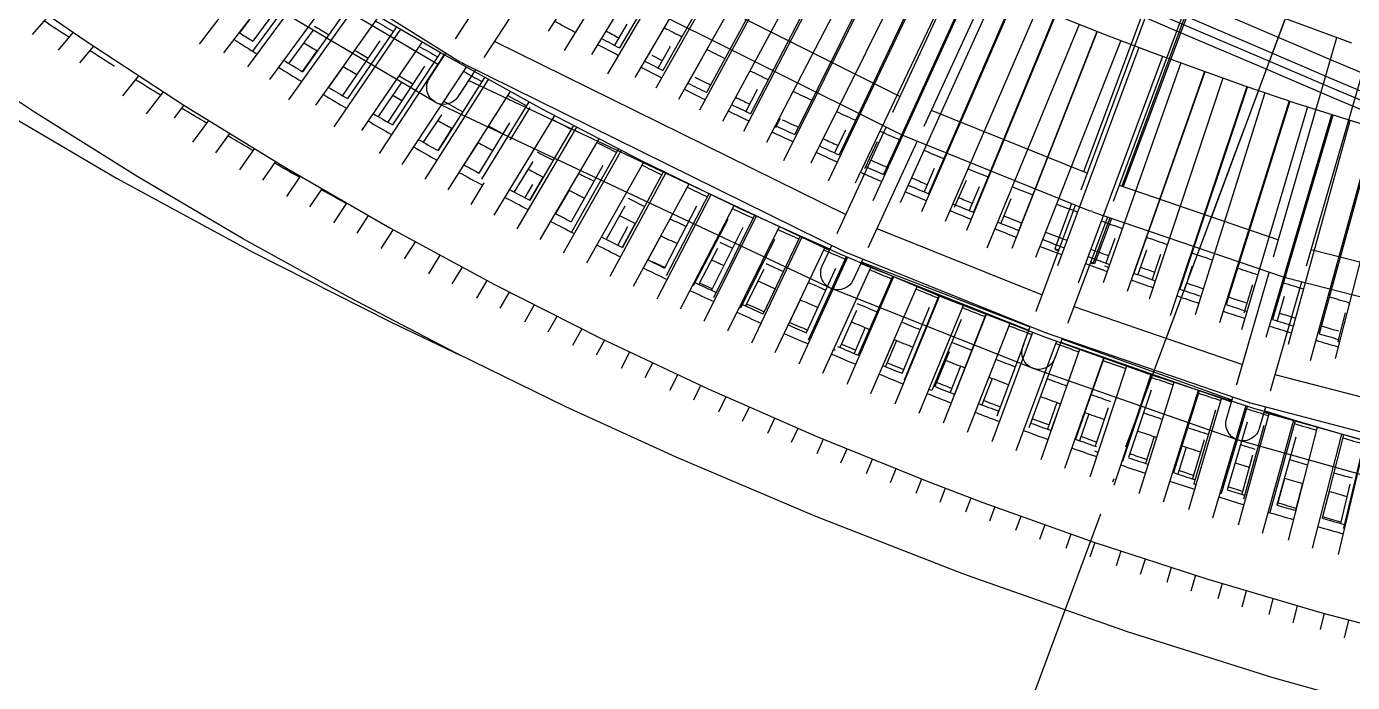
# Model space of a CAD drawing. Header units: millimetres. Extents: x 600121811 to 600690586, y 3472921280 to 3473279938.
# Drawn here: x 600366010 to 600373814, y 3473059061 to 3473062921 of the extents above; entities that cross this region are included whole.
import ezdxf

# ---------------------------------------------------------------- set-up
doc = ezdxf.new("R2010")
doc.units = ezdxf.units.MM
doc.header["$LTSCALE"] = 1000
doc.linetypes.add('AX-MALL-GIRD-200$0$DOTE', pattern=[2.42, 2, -0.2, 0.02, -0.2])
for name, color, linetype in [('AX-MALL-GIRD-200$0$A-Grid', 222, 'AX-MALL-GIRD-200$0$DOTE'), ('AX-MALL-GJ-200$0$A-Anno-Note', 241, 'CONTINUOUS'), ('AX-MALL-WALL-GJ$0$A-Detl-Patt', 8, 'CONTINUOUS'), ('AX-MALL-WALL-GJ$0$A-SEE', 254, 'CONTINUOUS'), ('AX-MALL-WALL-GJ$0$A-Wall-Fnsh', 152, 'CONTINUOUS'), ('AX-MALL-WALL-GJ$0$主梁', 30, 'CONTINUOUS')]:
    doc.layers.add(name, color=color, linetype=linetype)
doc.layers.add('AX-MALL-WALL-GJ$0$M-AUX-TO-ARCH', color=1, linetype='CONTINUOUS', plot=False)

# ---------------------------------------------------------------- blocks, each defined once
blk = doc.blocks.new('AX-MALL-GIRD-200')
at = {"layer": 'AX-MALL-GIRD-200$0$A-Grid'}
blk.add_line((600409503.1, 3473159833.5), (600370773.6, 3473055869.8), dxfattribs=at)
blk = doc.blocks.new('AX-MALL-WALL-GJ$0$A$C5469763B')
at = {"layer": 'AX-MALL-WALL-GJ$0$A-Detl-Patt'}
for points in [[(-236483.9, 2426, 0.055992), (-115679.2, 1194.4, -0.091487), (-108806.4, 637.9, 0.199165), (-91862.7, 2851.9, -0.091487), (-85363.6, 5155.6, 0.010002), (-64059.8, 8992.3, -0.645417), (-62996.9, 7511.9), (-63092.4, 7346.4)], [(-236398.5, 2314.7, 0.055947), (-115669.1, 1094.9, -0.091487), (-108832.4, 541.4, 0.199165), (-91812.8, 2765.2, -0.091487), (-85347.9, 5056.8, 0.010002), (-64040.2, 8894.3, -0.645417), (-63083.5, 7561.9), (-63129, 7483.1), (-63042.4, 7433.1)], [(-236355.3, 2259.1, 0.055924), (-115664, 1045.2, -0.091487), (-108845.4, 493.1, 0.199165), (-91787.8, 2721.9, -0.091487), (-85340, 5007.4, 0.010002), (-64030.3, 8845.2, -0.645417), (-63126.8, 7586.9), (-63197.3, 7464.7), (-63067.4, 7389.7)], [(-236312.2, 2203.4, 0.055901), (-115658.9, 995.4, -0.091487), (-108858.4, 444.8, 0.199165), (-91762.8, 2678.6, -0.091487), (-85332.1, 4958.1, 0.010002), (-64020.5, 8796.2, -0.645417), (-63170.1, 7611.9), (-63265.6, 7446.4)]]:
    blk.add_lwpolyline(points, format="xyb", dxfattribs=at)
blk = doc.blocks.new('AX-MALL-WALL-GJ$0$fewrgerhgrhtrh')
at = {"layer": 'AX-MALL-WALL-GJ$0$主梁'}
for p, q in [((-1297.6, -13460.2), (-1197.6, -12126.1)), ((-997.8, -12136.2), (-1098.1, -13474.9)), ((-125, -12139.2), (-125, -13396.7)), ((-100, -13500.2), (-100, -12139.3)), ((1090.9, -12135.9), (100, -12139.3)), ((100, -12139.3), (100, -13500.2)), ((115.5, -12139.2), (115.5, -13397)), ((125, -12139.2), (125, -13396.7)), ((673, -12137.3), (673, -13381.9)), ((1098.2, -13474.8), (997.8, -12136.2)), ((1197.6, -12126), (1297.6, -13460.2)), ((-3467.4, -13123.9), (-1289.9, -13357.3)), ((1289.9, -13357.2), (3467.4, -13123.8)), ((-3862, -13953.8), (-3710, -13288.1)), ((-3512.2, -13320.2), (-3667, -13998.3)), ((-1208.5, -13567.1), (-3600.6, -13310.8)), ((3600.6, -13310.7), (1208.6, -13567.1)), ((-1090.3, -13370.6), (-100, -13397.4)), ((100, -13397.4), (1090.3, -13370.6)), ((-3784.6, -14074), (-6290.7, -13557.8)), ((-1354.8, -14223.1), (-1304.8, -13556.8)), ((-1208.4, -13567.1), (-1208.5, -13567.1)), ((-1208.5, -13567.1), (-1208.5, -13567.1)), ((-1208.5, -13567.1), (-1208.5, -13567.1)), ((-1208.5, -13567.1), (-1208.5, -13567.1)), ((-1208.3, -13567.1), (-1208.4, -13567.1)), ((-1208.4, -13567.1), (-1208.4, -13567.1)), ((-1208.4, -13567.1), (-1208.4, -13567.1)), ((-1208.2, -13567.1), (-1208.3, -13567.1)), ((-1208.3, -13567.1), (-1208.3, -13567.1)), ((-1208.3, -13567.1), (-1208.3, -13567.1)), ((-1208.3, -13567.1), (-1208.3, -13567.1)), ((-1208.1, -13567.1), (-1208.2, -13567.1)), ((-1208.2, -13567.1), (-1208.2, -13567.1)), ((-1208.2, -13567.1), (-1208.2, -13567.1)), ((-1208, -13567), (-1208.1, -13567.1)), ((-1208.1, -13567.1), (-1208.1, -13567.1)), ((-1208.1, -13567.1), (-1208.1, -13567.1)), ((-1207.9, -13567), (-1208, -13567)), ((-1208, -13567), (-1208, -13567)), ((-1208, -13567), (-1208, -13567)), ((-1208, -13567), (-1208, -13567)), ((-1207.8, -13567), (-1207.9, -13567)), ((-1207.9, -13567), (-1207.9, -13567)), ((-1207.9, -13567), (-1207.9, -13567)), ((-1207.7, -13566.9), (-1207.8, -13566.9)), ((-1207.8, -13566.9), (-1207.8, -13566.9)), ((-1207.8, -13566.9), (-1207.8, -13567)), ((-1207.6, -13566.8), (-1207.7, -13566.9)), ((-1207.7, -13566.9), (-1207.7, -13566.9)), ((-1207.5, -13566.7), (-1207.6, -13566.8)), ((-1207.6, -13566.8), (-1207.6, -13566.8)), ((-1207.4, -13566.6), (-1207.5, -13566.7)), ((-1207.5, -13566.7), (-1207.5, -13566.7)), ((-1207.3, -13566.6), (-1207.4, -13566.6)), ((-1207.2, -13566.4), (-1207.3, -13566.5)), ((-1207.3, -13566.5), (-1207.3, -13566.6)), ((-1207.1, -13566.4), (-1207.2, -13566.4)), ((-1207, -13566.2), (-1207.1, -13566.3)), ((-1207.1, -13566.3), (-1207.1, -13566.4)), ((-1206.9, -13566.1), (-1207, -13566.2)), ((-1206.8, -13566), (-1206.9, -13566.1)), ((-1206.6, -13565.8), (-1206.8, -13566)), ((-1206.5, -13565.6), (-1206.6, -13565.8)), ((-1206.4, -13565.3), (-1206.5, -13565.6)), ((-1206.2, -13565.1), (-1206.4, -13565.3)), ((-1206.1, -13564.9), (-1206.2, -13565.1)), ((-1205.9, -13564.6), (-1206.1, -13564.9)), ((-1205.8, -13564.3), (-1205.9, -13564.6)), ((-1205.6, -13564), (-1205.8, -13564.3)), ((-1205.3, -13563.4), (-1205.6, -13564)), ((-1205, -13562.7), (-1205.3, -13563.4)), ((-1204.7, -13561.9), (-1205, -13562.7)), ((-1204.4, -13561.1), (-1204.7, -13561.9)), ((-1204, -13560.2), (-1204.4, -13561.1)), ((-2.7, -13600.1), (-1200.6, -13567.6)), ((-1105.3, -13570.2), (-1155.3, -14238)), ((1200.6, -13567.6), (2.7, -13600.1)), ((1155.3, -14238), (1105.3, -13570.2)), ((1204, -13560.1), (1204.4, -13561)), ((1204.4, -13561), (1204.7, -13561.9)), ((1204.7, -13561.9), (1205, -13562.6)), ((1205, -13562.6), (1205.3, -13563.3)), ((1205.3, -13563.3), (1205.6, -13564)), ((1205.6, -13564), (1205.8, -13564.3)), ((1205.8, -13564.3), (1205.9, -13564.6)), ((1205.9, -13564.6), (1206.1, -13564.8)), ((1206.1, -13564.8), (1206.2, -13565.1)), ((1206.2, -13565.1), (1206.4, -13565.3)), ((1206.4, -13565.3), (1206.5, -13565.5)), ((1206.5, -13565.5), (1206.7, -13565.7)), ((1206.7, -13565.7), (1206.8, -13565.9)), ((1206.8, -13565.9), (1206.9, -13566.1)), ((1206.9, -13566.1), (1207, -13566.2)), ((1207, -13566.2), (1207.1, -13566.3)), ((1207.1, -13566.3), (1207.1, -13566.3)), ((1207.1, -13566.3), (1207.2, -13566.4)), ((1207.2, -13566.4), (1207.3, -13566.5)), ((1207.3, -13566.5), (1207.3, -13566.5)), ((1207.3, -13566.5), (1207.4, -13566.6)), ((1207.4, -13566.6), (1207.5, -13566.7)), ((1207.5, -13566.7), (1207.5, -13566.7)), ((1207.5, -13566.7), (1207.6, -13566.8)), ((1207.6, -13566.8), (1207.7, -13566.8)), ((1207.7, -13566.8), (1207.7, -13566.8)), ((1207.7, -13566.8), (1207.8, -13566.9)), ((1207.8, -13566.9), (1207.8, -13566.9)), ((1207.8, -13566.9), (1207.8, -13566.9)), ((1207.8, -13566.9), (1207.9, -13566.9)), ((1207.9, -13566.9), (1207.9, -13566.9)), ((1207.9, -13566.9), (1207.9, -13567)), ((1207.9, -13567), (1207.9, -13567)), ((1207.9, -13567), (1208, -13567)), ((1208, -13567), (1208, -13567)), ((1208, -13567), (1208, -13567)), ((1208, -13567), (1208.1, -13567)), ((1208.1, -13567), (1208.1, -13567)), ((1208.1, -13567), (1208.1, -13567)), ((1208.1, -13567), (1208.2, -13567)), ((1208.2, -13567), (1208.2, -13567.1)), ((1208.2, -13567.1), (1208.2, -13567.1)), ((1208.2, -13567.1), (1208.2, -13567.1)), ((1208.2, -13567.1), (1208.3, -13567.1)), ((1208.3, -13567.1), (1208.3, -13567.1)), ((1208.3, -13567.1), (1208.3, -13567.1)), ((1208.3, -13567.1), (1208.4, -13567.1)), ((1208.4, -13567.1), (1208.4, -13567.1)), ((1208.4, -13567.1), (1208.4, -13567.1)), ((1208.4, -13567.1), (1208.4, -13567.1)), ((1208.4, -13567.1), (1208.5, -13567.1)), ((1208.5, -13567.1), (1208.5, -13567.1)), ((1208.5, -13567.1), (1208.5, -13567.1)), ((1208.5, -13567.1), (1208.6, -13567.1)), ((1304.9, -13556.8), (1354.8, -14223)), ((-125, -13596.8), (-125, -13881.2)), ((-100, -14262.2), (-100, -13597.5)), ((0, -13593), (-1.4, -13593)), ((1.4, -13593), (0, -13593)), ((100, -13597.5), (100, -14262.2)), ((115.5, -13597.1), (115.5, -13879)), ((125, -13596.8), (125, -13881.2)), ((673, -13582), (673, -14145.2)), ((-6260.7, -13708.6), (-3902.4, -14130.9)), ((-3843.7, -14344.6), (-6415.9, -13884)), ((-3641.8, -13888), (-1347.1, -14120.7)), ((-115.5, -13879), (-125, -13881.2)), ((-125, -13881.2), (-115.5, -13883.3)), ((-115.5, -13879), (-100, -13877.9)), ((-115.5, -13883.3), (-100, -13884.4)), ((100, -13877.9), (115.5, -13879)), ((100, -13884.4), (115.5, -13883.3)), ((125, -13881.2), (115.5, -13879)), ((115.5, -13879), (115.5, -13883.3)), ((125, -13881.2), (115.5, -13883.3)), ((1347.1, -14120.7), (3641.8, -13887.9)), ((-3667, -13998.3), (-3667, -13998.3)), ((-3923.6, -14223.9), (-3884.7, -14053.4)), ((-1265.1, -14330), (-3774.5, -14075.6)), ((-3686.6, -14084.5), (-3728.6, -14268.4)), ((3774.5, -14075.5), (1265.2, -14330)), ((-3703, -14156.1), (-1364.4, -14350.9)), ((-1147.5, -14133.2), (-100, -14159.6)), ((100, -14159.6), (1147.5, -14133.2)), ((1364.4, -14350.8), (3703, -14156)), ((-1356.2, -14242.5), (-1354.8, -14223.4)), ((-1155.4, -14238.3), (-1156.8, -14257.4)), ((-100, -14264.7), (-100, -14262.2)), ((100, -14262.2), (100, -14264.7)), ((1156.8, -14257.4), (1155.4, -14238.3)), ((-1280.5, -14558.6), (-3834.4, -14345.8)), ((-1363.8, -14344.1), (-1611.3, -14330.3)), ((-1371.9, -14451.4), (-1362.1, -14320.2)), ((-1257.5, -14330.5), (-1257.6, -14330.5)), ((-1257.6, -14330.5), (-1257.6, -14330.5)), ((-1257.6, -14330.5), (-1257.6, -14330.5)), ((-1257.6, -14330.5), (-1257.6, -14330.5)), ((-1257.6, -14330.5), (-1257.6, -14330.5)), ((-2.5, -14362.1), (-1257.6, -14330.5)), ((-1257.4, -14330.5), (-1257.5, -14330.5)), ((-1257.5, -14330.5), (-1257.5, -14330.5)), ((-1257.5, -14330.5), (-1257.5, -14330.5)), ((-1257.5, -14330.5), (-1257.5, -14330.5)), ((-1257.5, -14330.5), (-1257.5, -14330.5)), ((-1257.5, -14330.5), (-1257.5, -14330.5)), ((-1257.5, -14330.5), (-1257.5, -14330.5)), ((-1257.5, -14330.5), (-1257.5, -14330.5)), ((-1257.5, -14330.5), (-1257.5, -14330.5)), ((-1257.5, -14330.5), (-1257.5, -14330.5)), ((-1257.5, -14330.5), (-1257.5, -14330.5)), ((-1257.5, -14330.5), (-1257.5, -14330.5)), ((-1257.5, -14330.5), (-1257.5, -14330.5)), ((-1257.5, -14330.5), (-1257.5, -14330.5)), ((-1257.5, -14330.5), (-1257.5, -14330.5)), ((-1257.5, -14330.5), (-1257.5, -14330.5)), ((-1257.5, -14330.5), (-1257.5, -14330.5)), ((-1257.5, -14330.5), (-1257.5, -14330.5)), ((-1257.5, -14330.5), (-1257.5, -14330.5)), ((-1257.3, -14330.4), (-1257.4, -14330.4)), ((-1257.4, -14330.4), (-1257.4, -14330.4)), ((-1257.4, -14330.4), (-1257.4, -14330.4)), ((-1257.4, -14330.4), (-1257.4, -14330.4)), ((-1257.4, -14330.4), (-1257.4, -14330.4)), ((-1257.4, -14330.4), (-1257.4, -14330.5)), ((-1257.4, -14330.5), (-1257.4, -14330.5)), ((-1257.4, -14330.5), (-1257.4, -14330.5)), ((-1257.4, -14330.5), (-1257.4, -14330.5)), ((-1257.4, -14330.5), (-1257.4, -14330.5)), ((-1257.4, -14330.5), (-1257.4, -14330.5)), ((-1257.2, -14330.2), (-1257.3, -14330.3)), ((-1257.3, -14330.3), (-1257.3, -14330.3)), ((-1257.3, -14330.3), (-1257.3, -14330.3)), ((-1257.3, -14330.3), (-1257.3, -14330.3)), ((-1257.3, -14330.3), (-1257.3, -14330.3)), ((-1257.3, -14330.3), (-1257.3, -14330.4)), ((-1257.3, -14330.4), (-1257.3, -14330.4)), ((-1257.3, -14330.4), (-1257.3, -14330.4)), ((-1257.3, -14330.4), (-1257.3, -14330.4)), ((-1257.1, -14330.1), (-1257.2, -14330.1)), ((-1257.2, -14330.1), (-1257.2, -14330.2)), ((-1257.2, -14330.2), (-1257.2, -14330.2)), ((-1257.2, -14330.2), (-1257.2, -14330.2)), ((-1257, -14329.8), (-1257.1, -14329.9)), ((-1257.1, -14329.9), (-1257.1, -14330)), ((-1257.1, -14330), (-1257.1, -14330)), ((-1257.1, -14330), (-1257.1, -14330.1)), ((-1256.9, -14329.5), (-1257, -14329.7)), ((-1257, -14329.7), (-1257, -14329.8)), ((-1256.9, -14329.4), (-1256.9, -14329.5)), ((-1162.4, -14332.9), (-1172.4, -14466.4)), ((-100, -14363.5), (-1163.8, -14351)), ((1252.9, -14330.6), (2.5, -14362.1)), ((1163.8, -14351), (100, -14363.5)), ((673, -14345.2), (673, -14370.7)), ((1172.5, -14466.3), (1162.5, -14332.9)), ((1256.9, -14329.5), (1256.9, -14329.4)), ((1257, -14329.6), (1256.9, -14329.5)), ((1257, -14329.8), (1257, -14329.6)), ((1257.1, -14329.9), (1257, -14329.8)), ((1257.1, -14330), (1257.1, -14329.9)), ((1257.1, -14330.1), (1257.1, -14330)), ((1257.1, -14330), (1257.1, -14330)), ((1257.2, -14330.1), (1257.1, -14330.1)), ((1257.2, -14330.2), (1257.2, -14330.1)), ((1257.3, -14330.3), (1257.2, -14330.2)), ((1257.2, -14330.2), (1257.2, -14330.2)), ((1257.2, -14330.2), (1257.2, -14330.2)), ((1257.3, -14330.4), (1257.3, -14330.3)), ((1257.3, -14330.3), (1257.3, -14330.3)), ((1257.3, -14330.3), (1257.3, -14330.3)), ((1257.3, -14330.3), (1257.3, -14330.3)), ((1257.3, -14330.3), (1257.3, -14330.3)), ((1257.4, -14330.4), (1257.3, -14330.4)), ((1257.3, -14330.4), (1257.3, -14330.4)), ((1257.3, -14330.4), (1257.3, -14330.4)), ((1257.4, -14330.5), (1257.4, -14330.4)), ((1257.4, -14330.4), (1257.4, -14330.4)), ((1257.4, -14330.4), (1257.4, -14330.4)), ((1257.4, -14330.4), (1257.4, -14330.4)), ((1257.4, -14330.4), (1257.4, -14330.4)), ((1257.4, -14330.4), (1257.4, -14330.4)), ((1257.5, -14330.5), (1257.4, -14330.5)), ((1257.4, -14330.5), (1257.4, -14330.5)), ((1257.4, -14330.5), (1257.4, -14330.5)), ((1257.6, -14330.5), (1257.5, -14330.5)), ((1257.5, -14330.5), (1257.5, -14330.5)), ((1257.5, -14330.5), (1257.5, -14330.5)), ((1257.5, -14330.5), (1257.5, -14330.5)), ((1257.5, -14330.5), (1257.5, -14330.5)), ((1257.5, -14330.5), (1257.5, -14330.5)), ((1257.5, -14330.5), (1257.5, -14330.5)), ((1257.5, -14330.5), (1257.5, -14330.5)), ((1257.5, -14330.5), (1257.5, -14330.5)), ((1257.5, -14330.5), (1257.5, -14330.5)), ((1257.5, -14330.5), (1257.5, -14330.5)), ((1257.5, -14330.5), (1257.5, -14330.5)), ((1257.5, -14330.5), (1257.5, -14330.5)), ((1257.5, -14330.5), (1257.5, -14330.5)), ((1257.5, -14330.5), (1257.5, -14330.5)), ((1257.5, -14330.5), (1257.5, -14330.5)), ((1257.5, -14330.5), (1257.5, -14330.5)), ((1257.5, -14330.5), (1257.5, -14330.5)), ((1257.5, -14330.5), (1257.5, -14330.5)), ((1257.6, -14330.5), (1257.6, -14330.5)), ((1257.6, -14330.5), (1257.6, -14330.5)), ((1257.6, -14330.5), (1257.6, -14330.5)), ((1257.6, -14330.5), (1257.6, -14330.5)), ((1257.6, -14330.5), (1257.6, -14330.5)), ((1257.6, -14330.5), (1257.6, -14330.5)), ((1257.6, -14330.5), (1257.6, -14330.5)), ((3834.4, -14345.7), (1280.5, -14558.5)), ((1362.1, -14320.2), (1371.9, -14451.4)), ((1611.3, -14330.3), (1363.9, -14344.1)), ((-1164.6, -14361), (-100, -14382.1)), ((-100, -14484.1), (-100, -14359.7)), ((-2.4, -14362.1), (-2.5, -14362.1)), ((-2.5, -14362.1), (-2.5, -14362.1)), ((-2.5, -14362.1), (-2.5, -14362.1)), ((-2.5, -14362.1), (-2.5, -14362.1)), ((-2.5, -14362.1), (-2.5, -14362.1)), ((-2.5, -14362.1), (-2.5, -14362.1)), ((-2.5, -14362.1), (-2.5, -14362.1)), ((-2.5, -14362.1), (-2.5, -14362.1)), ((-2.5, -14362.1), (-2.5, -14362.1)), ((-2.5, -14362.1), (-2.5, -14362.1)), ((-2.5, -14362.1), (-2.5, -14362.1)), ((-2.5, -14362.1), (-2.5, -14362.1)), ((-2.5, -14362.1), (-2.5, -14362.1)), ((-2.3, -14362.1), (-2.4, -14362.1)), ((-2.4, -14362.1), (-2.4, -14362.1)), ((-2.4, -14362.1), (-2.4, -14362.1)), ((-2.4, -14362.1), (-2.4, -14362.1)), ((-2.4, -14362.1), (-2.4, -14362.1)), ((-2.4, -14362.1), (-2.4, -14362.1)), ((-2.4, -14362.1), (-2.4, -14362.1)), ((-2.4, -14362.1), (-2.4, -14362.1)), ((-2.4, -14362.1), (-2.4, -14362.1)), ((-2.4, -14362.1), (-2.4, -14362.1)), ((-2.4, -14362.1), (-2.4, -14362.1)), ((-2.4, -14362.1), (-2.4, -14362.1)), ((-2.4, -14362.1), (-2.4, -14362.1)), ((-2.4, -14362.1), (-2.4, -14362.1)), ((-2.4, -14362.1), (-2.4, -14362.1)), ((-2.4, -14362.1), (-2.4, -14362.1)), ((-2.4, -14362.1), (-2.4, -14362.1)), ((-2.2, -14362), (-2.3, -14362)), ((-2.3, -14362), (-2.3, -14362)), ((-2.3, -14362), (-2.3, -14362)), ((-2.3, -14362), (-2.3, -14362)), ((-2.3, -14362), (-2.3, -14362)), ((-2.3, -14362), (-2.3, -14362)), ((-2.3, -14362), (-2.3, -14362)), ((-2.3, -14362), (-2.3, -14362.1)), ((-2.3, -14362.1), (-2.3, -14362.1)), ((-2.1, -14361.8), (-2.2, -14361.8)), ((-2.2, -14361.8), (-2.2, -14361.9)), ((-2.2, -14361.9), (-2.2, -14361.9)), ((-2.2, -14361.9), (-2.2, -14361.9)), ((-2.2, -14361.9), (-2.2, -14361.9)), ((-2.2, -14361.9), (-2.2, -14362)), ((-2.2, -14362), (-2.2, -14362)), ((-2, -14361.6), (-2.1, -14361.7)), ((-2.1, -14361.7), (-2.1, -14361.7)), ((-2.1, -14361.7), (-2.1, -14361.8)), ((-2.1, -14361.8), (-2.1, -14361.8)), ((-1.9, -14361.3), (-2, -14361.4)), ((-2, -14361.4), (-2, -14361.5)), ((-2, -14361.5), (-2, -14361.6)), ((-1.8, -14361.1), (-1.9, -14361.2)), ((-1.9, -14361.2), (-1.9, -14361.3)), ((0, -14361.1), (-1.8, -14361.1)), ((1.8, -14361.1), (0, -14361.1)), ((1.9, -14361.2), (1.8, -14361.1)), ((1.9, -14361.3), (1.9, -14361.2)), ((2, -14361.4), (1.9, -14361.3)), ((2, -14361.5), (2, -14361.4)), ((2.1, -14361.6), (2, -14361.5)), ((2.1, -14361.7), (2.1, -14361.6)), ((2.1, -14361.8), (2.1, -14361.7)), ((2.1, -14361.7), (2.1, -14361.7)), ((2.2, -14361.8), (2.1, -14361.8)), ((2.1, -14361.8), (2.1, -14361.8)), ((2.2, -14361.9), (2.2, -14361.8)), ((2.3, -14362), (2.2, -14361.9)), ((2.2, -14361.9), (2.2, -14361.9)), ((2.2, -14361.9), (2.2, -14361.9)), ((2.2, -14361.9), (2.2, -14361.9)), ((2.3, -14362.1), (2.3, -14362)), ((2.3, -14362), (2.3, -14362)), ((2.3, -14362), (2.3, -14362)), ((2.3, -14362), (2.3, -14362)), ((2.3, -14362), (2.3, -14362)), ((2.3, -14362), (2.3, -14362)), ((2.3, -14362), (2.3, -14362)), ((2.3, -14362), (2.3, -14362)), ((2.3, -14362), (2.3, -14362)), ((2.4, -14362.1), (2.3, -14362.1)), ((2.5, -14362.1), (2.4, -14362.1)), ((2.4, -14362.1), (2.4, -14362.1)), ((2.4, -14362.1), (2.4, -14362.1)), ((2.4, -14362.1), (2.4, -14362.1)), ((2.4, -14362.1), (2.4, -14362.1)), ((2.4, -14362.1), (2.4, -14362.1)), ((2.4, -14362.1), (2.4, -14362.1)), ((2.4, -14362.1), (2.4, -14362.1)), ((2.4, -14362.1), (2.4, -14362.1)), ((2.4, -14362.1), (2.4, -14362.1)), ((2.4, -14362.1), (2.4, -14362.1)), ((2.4, -14362.1), (2.4, -14362.1)), ((2.4, -14362.1), (2.4, -14362.1)), ((2.4, -14362.1), (2.4, -14362.1)), ((2.4, -14362.1), (2.4, -14362.1)), ((2.4, -14362.1), (2.4, -14362.1)), ((2.5, -14362.1), (2.5, -14362.1)), ((2.5, -14362.1), (2.5, -14362.1)), ((2.5, -14362.1), (2.5, -14362.1)), ((2.5, -14362.1), (2.5, -14362.1)), ((2.5, -14362.1), (2.5, -14362.1)), ((2.5, -14362.1), (2.5, -14362.1)), ((2.5, -14362.1), (2.5, -14362.1)), ((2.5, -14362.1), (2.5, -14362.1)), ((2.5, -14362.1), (2.5, -14362.1)), ((2.5, -14362.1), (2.5, -14362.1)), ((2.5, -14362.1), (2.5, -14362.1)), ((2.5, -14362.1), (2.5, -14362.1)), ((2.5, -14362.1), (2.5, -14362.1)), ((2.5, -14362.1), (2.5, -14362.1)), ((100, -14359.7), (100, -14484.1)), ((100, -14382.1), (1164.6, -14361)), ((-2, -14584), (-1274.1, -14558.9)), ((1274.2, -14558.9), (2, -14584))]:
    blk.add_line(p, q, dxfattribs=at)
at = {"layer": 'AX-MALL-WALL-GJ$0$主梁', "extrusion": (0, 0, -1)}
for centre, radius, start, end in [((1196.8, -13453.2), 107.2, 270.30806, 273.8702), ((-1196.8, -13453.2), 107.2, 266.12876, 269.69194), ((3763.8, -13973.3), 101.3, 270.20437, 279.177), ((3774.5, -14071.8), 3.77, 221.54766, 271.01959), ((3826.1, -14246.5), 100, 270.04009, 0.13606), ((3825.6, -14246.3), 100.5, 0.05071, 12.85901), ((3826.3, -14246.2), 100.2, 192.80247, 269.9188), ((3826.6, -14246.1), 100.5, 180.05071, 192.85901), ((3841.7, -14332.8), 12, 250.92304, 279.51389), ((3833.7, -14340.3), 5.62, 276.81049, 316.5696), ((1265, -14326.6), 3.42, 227.30598, 272.44477), ((1254.9, -14228.9), 100.6, 270.04387, 274.4266), ((-1254.9, -14228.8), 100.6, 265.57173, 269.95613), ((1272.1, -14458.9), 100.1, 0.00959, 4.2937), ((1272.1, -14459.1), 100.1, 270.07952, 0.11554), ((1272.4, -14459), 100.2, 184.20886, 269.91608), ((1272.2, -14458.9), 100, 180.00934, 184.11408), ((-0.2, -14484.2), 100.2, 270.08693, 0.08647), ((0.1, -14484.2), 100.2, 179.91353, 269.91307), ((-1272.2, -14458.8), 100, 355.88592, 359.99066), ((-1272.4, -14459), 100.2, 270.08392, 355.79114), ((-1272.1, -14459.1), 100.1, 179.88446, 269.92048), ((-1272.1, -14458.9), 100.1, 175.7063, 179.99041)]:
    blk.add_arc(centre, radius, start, end, dxfattribs=at)
at = {"layer": 'AX-MALL-WALL-GJ$0$主梁'}
for centre, radius, start, end in [((-1256, -14250), 99.5, 355.71432, 1.35004), ((-0.6, -14264.7), 99.4, 179.26991, 180), ((0.6, -14264.7), 99.4, 0, 0.73009), ((1256, -14249.9), 99.5, 174.88066, 184.28559), ((1265.1, -14326.1), 3.86, 220.30762, 270.66308)]:
    blk.add_arc(centre, radius, start, end, dxfattribs=at)
blk = doc.blocks.new('AX-MALL-WALL-GJ$0$edhtrhrtjy')
at = {"layer": 'AX-MALL-WALL-GJ$0$A-Wall-Fnsh'}
for p, q in [((-3087.3, -12370.6), (-3365.5, -13679)), ((-2971.3, -12384.2), (-3237.5, -13753.6)), ((-2822.9, -12400.9), (-3079.2, -13719.4)), ((-2707.4, -12413.3), (-2950.5, -13792)), ((-2723.7, -12411.6), (-2937.7, -13625.4)), ((-2558.6, -12428.6), (-2792.7, -13756.2)), ((-2443.6, -12439.7), (-2654.7, -13772.6)), ((-2458.4, -12438.3), (-2651.9, -13660)), ((-2294.6, -12453.5), (-2506.2, -13789.4)), ((-2180, -12463.4), (-2368.4, -13804.2)), ((-2193.2, -12462.3), (-2365.9, -13691.2)), ((-2030.8, -12475.6), (-2219.6, -13819.1)), ((-1916.6, -12484.4), (-2082, -13832.2)), ((-1928.1, -12483.5), (-2079.8, -13718.9)), ((-1767.2, -12495.1), (-1933, -13845.3)), ((-1653.2, -12502.7), (-1801.2, -13910.4)), ((-1663.2, -12502.1), (-1793.6, -13743)), ((-1503.7, -12511.9), (-1646.2, -13867.9)), ((-1390.1, -12518.3), (-1513.7, -13931.2)), ((-1398.4, -12517.8), (-1507.4, -13763.7)), ((-1240.4, -12525.9), (-1359.4, -13886.9)), ((-1126.9, -12531.2), (-1226, -13948.3)), ((-1133.6, -12530.9), (-1221, -13780.8)), ((-977.2, -12537.3), (-1072.6, -13902.3)), ((-863.9, -12541.4), (-935.5, -13908.4)), ((-868.9, -12541.2), (-934.6, -13794.3)), ((-906.6, -12539.9), (-292.4, -12554.3)), ((-714, -12546), (-785.7, -13914.1)), ((-600.9, -12548.9), (-648.7, -13918.5)), ((-604.2, -12548.8), (-648.1, -13804.3)), ((-451, -12552), (-500.6, -13974.8)), ((-337.9, -12553.7), (-361.9, -13924.9)), ((-339.6, -12553.7), (-361.5, -13810.7)), ((-292.4, -12554.3), (-0.9, -12555.9)), ((-187.9, -12555.2), (-211.9, -13926.8)), ((-75, -12555.8), (-75, -13927.7)), ((-0.9, -12555.9), (582, -12549.3)), ((75, -12555.8), (75, -13980.6)), ((188, -12555.2), (211.9, -13926.8)), ((338, -12553.7), (361.9, -13924.9)), ((339.7, -12553.7), (361.6, -13810.6)), ((451, -12552), (498.9, -13922.3)), ((582, -12549.3), (904.7, -12540)), ((601, -12548.9), (650.6, -13971.7)), ((604.3, -12548.8), (648.1, -13804.3)), ((673, -12547.1), (673, -13578.6)), ((714.1, -12546), (785.8, -13914.1)), ((864, -12541.4), (935.6, -13908.4)), ((869, -12541.2), (934.6, -13794.3)), ((904.7, -12540), (1778.1, -12494.3)), ((977.2, -12537.3), (1072.7, -13902.3)), ((1127, -12531.2), (1222.3, -13894.7)), ((1133.7, -12530.9), (1221.1, -13780.7)), ((1240.4, -12525.9), (1359.5, -13886.9)), ((1390.1, -12518.3), (1513.7, -13931.1)), ((1398.4, -12517.8), (1507.4, -13763.6)), ((1503.8, -12511.9), (1646.3, -13867.9)), ((-2945.5, -13479.7), (-2970.5, -13621.2)), ((-2661.3, -13513.7), (-2683.9, -13656.3)), ((-2461.4, -13514.3), (-2489, -13688.4)), ((-2092.7, -13571), (-2110.5, -13716.1)), ((-2745.5, -13598.5), (-2676.1, -13606.8)), ((-1523.6, -13614.2), (-1536.5, -13761.7)), ((-1323.6, -13614.6), (-1338.9, -13788.8)), ((-954.3, -13643.2), (-962.1, -13793.2)), ((-754.3, -13643.4), (-763.4, -13817.6)), ((-669.5, -13652.2), (-674.8, -13803.5)), ((-469.5, -13652.4), (-475, -13808.6)), ((469.6, -13652.4), (475.1, -13808.5)), ((669.6, -13652.2), (674.9, -13803.5)), ((1039.1, -13630.7), (1051.2, -13805)), ((1239, -13630.4), (1249.4, -13779.2)), ((1608.3, -13594.8), (1626.6, -13768.9)), ((-1919.2, -13732.9), (-1917.9, -13733)), ((-1906.7, -13685.4), (-1914.1, -13745.6)), ((184.8, -13657.8), (187.5, -13812.8)), ((384.8, -13657.7), (387.5, -13810.2)), ((-5060.9, -13801.5), (-5264.7, -14468.1)), ((-1214.3, -13781.1), (-1213.9, -13781.2)), ((1635.9, -13768.9), (1626.6, -13768.9)), ((-4917.2, -13831.7), (-5111.3, -14466.6)), ((-4799.5, -13855.8), (-4954.7, -14397.1)), ((-4768.5, -13862), (-4949.8, -14494.3)), ((-4624.1, -13890.6), (-4804.1, -14518.3)), ((210.3, -13832.1), (187.9, -13832.1)), ((-4475.9, -13919.1), (-4656.3, -14592)), ((-4505.2, -13913.5), (-4637.7, -14407.7)), ((-4524.5, -13909.9), (-3883.6, -14023.6)), ((-4331, -13946), (-4497.2, -14566.3)), ((-4210.8, -13967.7), (-4334.5, -14463.6)), ((-4868.9, -13971), (-4975, -14341)), ((-4183.3, -13972.5), (-4351.8, -14648.2)), ((-4037.7, -13997.8), (-4190.5, -14610.8)), ((-3890.5, -14022.5), (-4047.1, -14700.5)), ((-3916.3, -14018.2), (-4031.1, -14515.7)), ((-3744.4, -14046.1), (-3898.7, -14714.4)), ((-3883.6, -14023.6), (-3240.4, -14120.6)), ((-4273.4, -14078.4), (-4368, -14457.6)), ((-3597.7, -14068.9), (-3742.2, -14749.1)), ((-3621.6, -14065.2), (-3727.6, -14564.1)), ((-3451, -14090.8), (-3593.6, -14761.7)), ((-3326.7, -14108.6), (-3428.6, -14633)), ((-3240.4, -14120.6), (-2595.2, -14200.6)), ((-5022.6, -14181.8), (-5065.6, -14322.3)), ((-4665, -14160.1), (-4730.8, -14389.8)), ((-3975.6, -14126.6), (-4064.1, -14510.2)), ((-3309.7, -14137.9), (-3352.9, -14359.9)), ((-3157.5, -14131.9), (-3288.3, -14805.3)), ((-3011.5, -14151), (-3132.1, -14834.6)), ((-3031.7, -14148.4), (-3120, -14649.4)), ((-2863.9, -14169.4), (-2983, -14845)), ((-2718.3, -14186.7), (-2826.8, -14871.7)), ((-2736.5, -14184.6), (-2824.4, -14739.6)), ((-2595.2, -14200.6), (-1948.5, -14263.3)), ((-4600.4, -14263.1), (-4639, -14407.5)), ((-4069.9, -14267.2), (-4127.8, -14499.5)), ((-3390, -14265), (-3455.9, -14604.1)), ((-2570.2, -14203.4), (-2677.5, -14880.9)), ((-2425, -14218.8), (-2521.4, -14904.9)), ((-2441.2, -14217.1), (-2511.9, -14719.7)), ((-2276.5, -14233.7), (-2372, -14913)), ((-2131.5, -14247.3), (-2215.9, -14934.3)), ((-2145.8, -14246), (-2212, -14785.3)), ((-1982.7, -14260.4), (-2066.3, -14941.3)), ((-1948.5, -14263.3), (-1300.3, -14308.4)), ((-1838, -14272.2), (-1910.2, -14959.8)), ((-1850.2, -14271.3), (-1906.9, -14810.3)), ((1298.4, -14308.5), (1946.6, -14263.4)), ((1838, -14272.2), (1910.3, -14959.8)), ((1850.3, -14271.2), (1903.2, -14774.8)), ((1982.7, -14260.4), (2066.3, -14941.3)), ((-4423.1, -14295.1), (-4462, -14440.6)), ((-4090.9, -14351.5), (-4029.8, -14361.4)), ((-2787.5, -14307.6), (-2846.9, -14682.8)), ((-2187.4, -14340.1), (-2237.3, -14746.4)), ((-1988.5, -14348.9), (-2042.3, -14786.4)), ((-1688.8, -14283.5), (-1760.5, -14965.8)), ((-1544.3, -14293.5), (-1604.5, -14981.5)), ((-1554.6, -14292.8), (-1598.7, -14796.7)), ((-1394.9, -14302.9), (-1454.7, -14986.5)), ((-1300.3, -14308.4), (-651.1, -14335.6)), ((-1250.6, -14311.1), (-1298.7, -14999.4)), ((-1258.8, -14310.6), (-1296.4, -14848.8)), ((-1101, -14318.7), (-1148.8, -15003.4)), ((-956.8, -14325), (-992.8, -15013.4)), ((-962.9, -14324.8), (-989.4, -14829.1)), ((-807, -14330.7), (-842.9, -15016.4)), ((-662.9, -14335.3), (-686.9, -15023.6)), ((-667, -14335.2), (-685.8, -14872)), ((-651.1, -14335.6), (-0.9, -14344.8)), ((-513, -14339.1), (-536.9, -15025.5)), ((-368.9, -14341.8), (-381, -15029.9)), ((-371, -14341.8), (-379.8, -14846.3)), ((-219, -14343.7), (-231, -15030.8)), ((-75, -14344.7), (-75, -15032.3)), ((-0.9, -14344.8), (649.2, -14335.7)), ((75, -14344.7), (75, -15032.3)), ((219, -14343.7), (231, -15030.8)), ((369, -14341.8), (381, -15029.9)), ((371.1, -14341.8), (379.9, -14846.3)), ((513, -14339.1), (537, -15025.5)), ((649.2, -14335.7), (1298.4, -14308.5)), ((662.9, -14335.3), (687, -15023.5)), ((667.1, -14335.2), (685.8, -14872)), ((673, -14335), (673, -14349.1)), ((807, -14330.7), (843, -15016.3)), ((956.8, -14325), (992.9, -15013.4)), ((963, -14324.8), (989.4, -14829.1)), ((1101, -14318.6), (1148.9, -15003.3)), ((1250.6, -14311.1), (1298.8, -14999.3)), ((1258.9, -14310.6), (1296.5, -14848.8)), ((1395, -14302.9), (1454.8, -14986.5)), ((1544.4, -14293.5), (1604.6, -14981.5)), ((1554.6, -14292.8), (1603.5, -14851.3)), ((1688.9, -14283.4), (1760.6, -14965.8)), ((1987.7, -14341.2), (2042.3, -14786.3)), ((-3782.6, -14360.1), (-3826.2, -14548.8)), ((-3696.6, -14412.6), (-3728.8, -14563.9)), ((-3182.5, -14429.8), (-3222.6, -14636.1)), ((-1889.2, -14363.1), (-1932.3, -14772.5)), ((-1689.4, -14364.1), (-1736.4, -14811.2)), ((-1292.9, -14398.6), (-1321.9, -14813.3)), ((-696.4, -14419.9), (-711.1, -14838.8)), ((-496.5, -14420.2), (-512.2, -14872.3)), ((-100, -14427.1), (-100, -14879.8)), ((100, -14427.1), (100, -14879.8)), ((696.5, -14419.9), (711.1, -14838.8)), ((1093, -14399.2), (1124.5, -14849.3)), ((1292.9, -14398.5), (1321.9, -14813.3)), ((1391.2, -14383.4), (1430.5, -14832.1)), ((1591.1, -14382.6), (1627.2, -14794.8)), ((-6581.8, -14510.3), (-5900.3, -14682.9)), ((-3523.4, -14437.4), (-3555.8, -14589.7)), ((-3093.6, -14493.8), (-3121, -14649.3)), ((-2923.6, -14514.1), (-2951.2, -14670.4)), ((-2583.6, -14486.5), (-2618.7, -14708.4)), ((-2480.3, -14495), (-2481.1, -14494.9)), ((-2314.2, -14507.9), (-2315, -14507.8)), ((-1985.9, -14491.4), (-1903.4, -14497.8)), ((-3443.1, -14534.6), (-3456.6, -14604)), ((-3442.4, -14534.7), (-3443.1, -14534.6)), ((-3136.6, -14557.3), (-3152.1, -14645.3)), ((-2490.3, -14560.4), (-2512.7, -14719.6)), ((-2323.8, -14576.2), (-2346.3, -14736.2)), ((-2323.3, -14576.3), (-2345.8, -14736.2)), ((-2014.9, -14528.7), (-2015.6, -14528.7)), ((-1985.8, -14530.6), (-2014.7, -14765.8)), ((-1687.6, -14550.6), (-1712.6, -14789)), ((-1091.7, -14585.7), (-1108.4, -14824)), ((1091.8, -14585.7), (1108.4, -14823.9)), ((1389.7, -14569.9), (1410.6, -14808.3)), ((1985.9, -14530.6), (2014.7, -14765.8)), ((-6153.6, -14621), (-6203.6, -14758.4)), ((-5984.3, -14662.7), (-6028.7, -14791.6)), ((-3408.8, -14647.6), (-3437.2, -14793.8)), ((-2525.6, -14594.9), (-2542.7, -14716.5)), ((-2494.5, -14596.5), (-2495.4, -14596.5)), ((-2327.3, -14605), (-2328.7, -14604.9)), ((-1994.9, -14604.2), (-1915.2, -14610.4)), ((-1917, -14622.8), (-1932.7, -14772.5)), ((-1916.5, -14622.8), (-1917, -14622.8)), ((-1584.9, -14633.1), (-1599.2, -14796.7)), ((-1424.1, -14642.7), (-1438.4, -14806.7)), ((-1008.1, -14662.5), (-1016.8, -14828)), ((-981, -14663.6), (-989.7, -14829.1)), ((-824.4, -14669.2), (-833.1, -14835)), ((-808.5, -14669.7), (-817.2, -14835.5)), ((-496.4, -14623.6), (-504.1, -14844)), ((495.9, -14606.7), (504.2, -14844)), ((808.6, -14669.6), (817.2, -14835.5)), ((824.4, -14669.1), (833.1, -14834.9)), ((981.1, -14663.6), (989.8, -14829.1)), ((1008.1, -14662.5), (1016.8, -14827.9)), ((1310.4, -14648.7), (1396.2, -14644.2)), ((1613.5, -14633.4), (1613.1, -14633.4)), ((1613.5, -14633.4), (1627.6, -14794.7)), ((1724, -14624), (1741.1, -14786.9)), ((1886.8, -14612.5), (1903.9, -14774.7)), ((-5900.3, -14682.9), (-5215.5, -14836.9)), ((-5843.4, -14696.4), (-5885.2, -14817.9)), ((-2653.6, -14735.6), (-2653.7, -14730.1)), ((-2236.9, -14743.5), (-2316.2, -14737.7)), ((-402.7, -14679.3), (-405.6, -14845.9)), ((-224.7, -14681.5), (-227.7, -14848.2)), ((-202.8, -14681.7), (-205.7, -14848.4)), ((202.8, -14681.7), (205.7, -14848.4)), ((224.8, -14681.5), (227.7, -14848.2)), ((377.1, -14679.7), (380, -14846.3)), ((402.8, -14679.3), (405.7, -14845.9)), ((-5533, -14767.9), (-5579.6, -14911.3)), ((-5365.1, -14804.9), (-5413, -14961.7)), ((-2355.5, -14805.7), (-2356.9, -14805.6)), ((-2051.5, -14826.8), (-2052.2, -14826.7)), ((-2042.3, -14786.4), (-2047.3, -14786.3)), ((-1931.8, -14763.9), (-2013.8, -14758.8)), ((-1736.4, -14811.2), (-1744.3, -14811.1)), ((-1015.6, -14806.7), (-1107, -14803.7)), ((1107, -14803.6), (1015.7, -14806.7)), ((1409.1, -14791.7), (1320.7, -14795.5)), ((2047.3, -14786.3), (2042.3, -14786.3)), ((-5222.5, -14835.4), (-5249.8, -14924.8)), ((-5215.5, -14836.9), (-4527.4, -14972.2)), ((-5055.1, -14870.1), (-5098.6, -15021.6)), ((-4911.8, -14899), (-4950.2, -15033.1)), ((-1124.4, -14849.4), (-1138.1, -14849.3)), ((-512.2, -14872.3), (-531.6, -14872.2)), ((531.7, -14872.2), (512.3, -14872.3)), ((1138.1, -14849.3), (1124.5, -14849.3)), ((-4745, -14931.5), (-4784.1, -15077.6)), ((-4600.9, -14958.7), (-4635.6, -15088.2)), ((-4527.4, -14972.2), (-3834.7, -15088.9)), ((-6032.3, -15181.6), (-6731.3, -15018.7)), ((-4434.7, -14988.9), (-4469.8, -15129.7)), ((-4289.8, -15014.4), (-4321, -15139.3)), ((-4124.2, -15042.5), (-4155.4, -15177.9)), ((-3978.6, -15066.3), (-4006.4, -15186.7)), ((-3813.5, -15092.2), (-3841.1, -15222.3)), ((-3834.7, -15088.9), (-3141.5, -15186.3)), ((-3667.3, -15114.2), (-3692, -15230.3)), ((-3502.6, -15138), (-3526.9, -15263)), ((-5330.1, -15325.3), (-6032.3, -15181.6)), ((-3355.8, -15158.2), (-3377.6, -15270.2)), ((-3191.6, -15179.9), (-3212.8, -15300)), ((-3141.5, -15186.3), (-2446, -15264.5)), ((-3044.3, -15198.4), (-3063.3, -15306.4)), ((-6346.6, -15218), (-5445.1, -15376.3)), ((-2880.4, -15217.9), (-2898.7, -15333.3)), ((-2732.6, -15234.6), (-2749.1, -15339)), ((-2569.1, -15252.1), (-2584.7, -15363)), ((-2446, -15264.5), (-1748.8, -15323.4)), ((-2420.9, -15267), (-2435.1, -15368)), ((-2257.7, -15282.3), (-2270.8, -15389.1)), ((-2109, -15295.4), (-2121.1, -15393.4)), ((2095.9, -15296.5), (2792.1, -15227.9)), ((2109.1, -15295.4), (2121.1, -15393.4)), ((2257.7, -15282.3), (2270.8, -15389.1)), ((-4625, -15450.1), (-5330.1, -15325.3)), ((-1946.1, -15308.7), (-1956.9, -15411.7)), ((-1797.1, -15319.9), (-1807.1, -15415.3)), ((-1748.8, -15323.4), (-1050.4, -15362.8)), ((-1634.5, -15331.2), (-1643.2, -15430.7)), ((-1485.1, -15340.6), (-1493.3, -15433.8)), ((-1322.7, -15349.8), (-1329.5, -15446.3)), ((-1173.1, -15357.3), (-1179.5, -15448.7)), ((-1050.4, -15362.8), (-351, -15382.6)), ((-1010.9, -15364.5), (-1015.8, -15458.4)), ((-861.1, -15370.1), (-865.8, -15460.2)), ((699, -15375.2), (1397.9, -15345.6)), ((861.2, -15370.1), (865.9, -15460.2)), ((1010.9, -15364.4), (1015.8, -15458.4)), ((1173.2, -15357.3), (1179.6, -15448.7)), ((1322.8, -15349.7), (1329.5, -15446.3)), ((1397.9, -15345.6), (2095.9, -15296.5)), ((1485.2, -15340.5), (1493.4, -15433.7)), ((1634.5, -15331.2), (1643.2, -15430.7)), ((1797.2, -15319.9), (1807.2, -15415.3)), ((1946.2, -15308.7), (1957, -15411.6)), ((-5445.1, -15376.3), (-4540.9, -15505.1)), ((-3917.6, -15556.3), (-4625, -15450.1)), ((-699, -15375.2), (-702.2, -15467.2)), ((-549.1, -15379), (-552.2, -15468.3)), ((-387, -15382.1), (-388.6, -15472.5)), ((-351, -15382.6), (-0.9, -15385.1)), ((-237, -15384), (-238.6, -15473.1)), ((-75, -15385), (-75, -15474.5)), ((-0.9, -15385.1), (699, -15375.2)), ((75, -15385), (75, -15474.5)), ((237.1, -15384), (238.6, -15473.1)), ((387, -15382.1), (388.6, -15472.5)), ((549.1, -15379), (552.2, -15468.3)), ((699, -15375.2), (702.2, -15467.1)), ((-4540.9, -15505.1), (-3634.3, -15606.3)), ((-3208.3, -15644.1), (-3917.6, -15556.3)), ((-3634.3, -15606.3), (-3182.1, -15647)), ((-2497, -15713.9), (-3208.3, -15644.1)), ((2851.2, -15681.4), (1961.2, -15754.6)), ((-1784.6, -15765.9), (-2497, -15713.9)), ((1961.2, -15754.6), (1069.7, -15800.3)), ((-893, -15806.1), (-1784.6, -15765.9)), ((-0.9, -15819.4), (-893, -15806.1)), ((88.3, -15819.3), (-0.9, -15819.4)), ((1069.7, -15800.3), (88.3, -15819.3))]:
    blk.add_line(p, q, dxfattribs=at)
for centre, radius, start, end in [((79.5, 9714.8), 23306.9, 263.06726, 263.358), ((56.3, 9510.3), 23101.1, 263.76381, 264.06008), ((48, 9426.9), 23017.4, 264.4642, 264.76466), ((98.3, 9718), 23489.3, 262.30197, 262.51472), ((33.4, 9262.4), 22852.1, 265.16776, 265.47367), ((23.7, 9133.1), 22722.5, 265.87489, 266.18599), ((15.6, 9006.3), 22595.5, 266.58625, 266.9027), ((9.1, 8874.3), 22463.3, 267.30029, 267.62236), ((4.4, 8754.2), 22343.1, 268.01893, 268.34665), ((-4.8, 8752), 22341, 271.65478, 271.98253), ((-9.8, 8880.3), 22469.3, 272.37895, 272.70093), ((-16, 9005.1), 22594.3, 273.09879, 273.41525), ((-24.3, 9135.5), 22724.9, 273.81525, 274.12631), ((127.9, 10318.7), 24181.3, 261.72917, 262.05705), ((105.5, 10153.7), 24014.8, 262.41145, 262.74134), ((100.5, 10245.4), 24063.4, 262.45815, 262.74658), ((84, 10113.3), 23930.3, 263.13903, 263.43523), ((59.7, 9390.8), 23159.8, 263.7507, 264.00524), ((1.4, 8633.7), 22222.5, 268.74072, 269.0786), ((-0.1, 8518), 22106.9, 269.46646, 269.80599), ((-0.4, 8515.4), 22104.2, 270.19562, 270.53519), ((-1.9, 8633.6), 22222.5, 270.92286, 271.26074), ((87.8, 10012.1), 23872, 263.09891, 263.42963), ((64.9, 9806.4), 23665.1, 263.78948, 264.12206), ((61.5, 9910.2), 23725.9, 263.82983, 264.12789), ((51.9, 9815.9), 23631.1, 264.52217, 264.82442), ((52.2, 9316.4), 23085, 264.40841, 264.63925), ((34.4, 9612.6), 23427.1, 265.23265, 265.52452), ((35.3, 9127.7), 22895.5, 265.16961, 265.43086), ((26.6, 9012.4), 22779.9, 265.83134, 266.07593), ((16.4, 8856.4), 22623.6, 266.6044, 266.87113), ((-17.4, 8864.3), 22631.5, 273.20049, 273.45232), ((-25.8, 8994.9), 22762.4, 273.85396, 274.11648), ((54.1, 9700.2), 23558.3, 264.48542, 264.81859), ((36.8, 9499.4), 23356.8, 265.18352, 265.51876), ((27.5, 9378.5), 23235.6, 265.88764, 266.22393), ((26.3, 9507.1), 23321.3, 265.91654, 266.22933), ((16.1, 9339.8), 23153.6, 266.64816, 266.93714), ((9.9, 9217.9), 23031.6, 267.32589, 267.64978), ((10.5, 8737.2), 22504.3, 267.27012, 267.52925), ((4.6, 9075.1), 22888.7, 268.03622, 268.36596), ((4.7, 8594.3), 22361.2, 268.03992, 268.26268), ((1.8, 8962.8), 22776.4, 268.75069, 269.09022), ((1.5, 8463.7), 22230.6, 268.77609, 269.06593), ((0, 8843.4), 22657, 269.46919, 269.81039), ((-0.2, 8334.7), 22101.6, 269.45848, 269.80615), ((-0.4, 8331), 22097.9, 270.19556, 270.48515), ((-0.5, 8829.8), 22643.4, 270.19102, 270.53243), ((-2, 8952.8), 22766.3, 270.91092, 271.2506), ((-2.1, 8469.7), 22236.6, 271.00179, 271.22536), ((-5.2, 9079.5), 22893, 271.63529, 271.96495), ((-5.3, 8596.6), 22363.5, 271.7388, 272.00564), ((-10.3, 8723.6), 22490.6, 272.40309, 272.67411), ((-10.4, 9218), 23031.7, 272.35157, 272.67546), ((-17.1, 9350.7), 23164.5, 273.06385, 273.38225), ((-27.4, 9369.6), 23226.6, 273.77746, 274.11388), ((-25.9, 9493.9), 23308, 273.77204, 274.06217), ((17.4, 9215.1), 23071.8, 266.59409, 266.93218), ((10.4, 9078), 22934.6, 267.3059, 267.64555), ((4.9, 8930.3), 22786.7, 268.02253, 268.36259), ((1.9, 8812.7), 22669.1, 268.74069, 269.08372), ((0, 8679.9), 22536.3, 269.46506, 269.8095), ((-0.5, 8671.9), 22528.3, 270.19201, 270.53656), ((-2.1, 8802.1), 22658.5, 270.91742, 271.25964), ((-5.4, 8934.4), 22790.9, 271.63866, 271.97865), ((-10.9, 9079.2), 22935.7, 272.35581, 272.69544), ((-18, 9219), 23075.7, 273.06878, 273.40682), ((4.9, 10652.1), 25010.6, 259.99654, 260.27761), ((2, 10634.4), 24992.7, 260.68052, 260.96418), ((4.6, 10651.1), 25009.6, 261.36335, 261.64941), ((-0.2, 10618.5), 24976.6, 262.04524, 262.33444), ((14, 10550.2), 25121.4, 259.26377, 259.48937), ((14.3, 10551.9), 25123.2, 259.89402, 260.10458), ((5.3, 10659.1), 25017.6, 262.72589, 263.01753), ((-2.1, 10598.1), 24956.2, 263.40565, 263.70114), ((-10.7, 10685.3), 25367.1, 259.37071, 259.57924), ((10.6, 10530.1), 25101.1, 260.58321, 260.79762), ((12, 10538.6), 25109.7, 261.2716, 261.56489), ((4.3, 10657.5), 25015.9, 264.0849, 264.38297), ((-1.3, 10597.9), 24956, 264.76271, 265.06496), ((2.2, 10641.4), 24999.7, 265.44088, 265.74623), ((-1.7, 10625.9), 24984.2, 274.25536, 274.5609), ((133.6, 10611.7), 25470.3, 258.21804, 258.42948), ((-6.9, 10706.6), 25388.7, 259.9798, 260.1928), ((5.6, 10494.8), 25065.4, 261.95907, 262.18176), ((-0.5, 10601.3), 24959.5, 266.1172, 266.42685), ((0.2, 10616.7), 24974.9, 266.79448, 267.10791), ((0, 10608.3), 24966.5, 267.47005, 267.78773), ((-0.4, 10600.3), 24958.5, 268.14637, 268.46843), ((-0.9, 10565.2), 24923.4, 268.82157, 269.15331), ((-0.5, 10574.9), 24933.1, 269.49738, 269.82883), ((-1, 10708.7), 25066.9, 270.17367, 270.50336), ((-2, 10698.9), 25057.1, 270.84893, 271.17889), ((-1.2, 10624.4), 24982.6, 271.53383, 271.85559), ((0.2, 10592.4), 24950.6, 272.21336, 272.53123), ((-1.1, 10619), 24977.2, 272.89407, 273.20746), ((-0.7, 10611.7), 24969.9, 273.57448, 273.884), ((152.5, 10510.6), 25425.9, 258.11936, 258.48355), ((130.8, 10401.3), 25314.5, 258.81548, 259.17923), ((111.2, 10498.3), 25354.7, 258.91124, 259.20502), ((-4.3, 10723.6), 25406, 261.42725, 261.64619), ((10.8, 10533.5), 25104.5, 262.70395, 262.94486), ((2.1, 10461.5), 25031.9, 263.33152, 263.56334), ((7.8, 10514.5), 25085.2, 264.0749, 264.32107), ((115.4, 10320.8), 25232.6, 259.51398, 259.87698), ((101.5, 10447.7), 25303.2, 259.60656, 259.90319), ((84.9, 10351.4), 25205.5, 260.30129, 260.60151), ((-8.1, 10697.6), 25379.7, 262.03576, 262.26029), ((-1.2, 10749.3), 25431.8, 262.79119, 263.01809), ((-7.6, 10696.7), 25378.8, 263.39977, 263.63295), ((1.8, 10451.3), 25021.8, 264.70162, 264.94318), ((1.1, 10436), 25006.5, 266.12714, 266.38627), ((-2.1, 10444), 25014.5, 273.67911, 273.93119), ((-3.7, 10466.6), 25037.1, 274.30326, 274.55788), ((100.4, 10234), 25144.4, 260.21247, 260.57491), ((71.6, 10270.4), 25123.4, 260.99856, 261.30239), ((64.9, 10225.1), 25077.6, 261.69583, 261.92921), ((0.3, 10769), 25451.6, 264.1505, 264.38622), ((-4.5, 10718.8), 25401.1, 264.75939, 265.00183), ((0.7, 10431.8), 25002.2, 266.75453, 267.01226), ((0.7, 10427.2), 24997.7, 267.46892, 267.76265), ((-0.2, 10404.4), 24974.9, 268.1217, 268.39135), ((-0.8, 10365.2), 24935.7, 268.84935, 269.14022), ((-0.6, 10350.5), 24920.9, 269.48892, 269.77158), ((-0.9, 10495.9), 25066.3, 270.23082, 270.51183), ((-2.3, 10508.7), 25079.1, 270.86225, 271.13852), ((-1.7, 10440.8), 25011.2, 271.61091, 271.88016), ((-0.4, 10408.8), 24979.2, 272.23842, 272.53238), ((-2.2, 10446), 25016.5, 272.98976, 273.19032), ((82.2, 10123.5), 25032.4, 260.91353, 261.27588), ((74.5, 10071.5), 24979.9, 261.61532, 261.97686), ((46.9, 10094.7), 24946, 262.39481, 262.70662), ((44.8, 10077.2), 24928.3, 263.095, 263.33873), ((-2.5, 10737.3), 25419.7, 266.18114, 266.43214), ((-1.2, 10762.1), 25444.6, 266.79295, 267.05064), ((-0.8, 10762.7), 25445.2, 267.53131, 267.79304), ((-0.9, 10765.5), 25448, 268.14476, 268.41381), ((-1, 10798), 25480.5, 271.58843, 271.85713), ((0.8, 10752.7), 25435.1, 272.20804, 272.46985), ((1.1, 10751), 25433.4, 273.63345, 273.88582), ((0.6, 10757.7), 25440.2, 274.25047, 274.49607), ((55, 9930.8), 24837.9, 262.31884, 262.68097), ((51.2, 9899.9), 24806.7, 263.0243, 263.38555), ((30.7, 9953.7), 24804, 263.79433, 264.11641), ((25.3, 9898.3), 24748.4, 264.4991, 264.75443), ((-1.1, 10738.6), 25421.1, 268.87916, 269.15752), ((-0.3, 10785.9), 25468.4, 269.49478, 269.77577), ((-1, 10897.3), 25579.8, 270.22622, 270.50597), ((-2.2, 10893.2), 25575.7, 270.84477, 271.12143), ((36.2, 9767.5), 24673.5, 263.7309, 264.09288), ((29.4, 9698.8), 24604.5, 264.43966, 264.80157), ((21.9, 9615.4), 24520.7, 265.15033, 265.51252), ((18.9, 9826.3), 24676.1, 265.21508, 265.53262), ((12.2, 9735.9), 24585.4, 265.92728, 266.24315), ((9, 9685), 24534.4, 266.61656, 266.8905), ((4.2, 9589.3), 24438.6, 267.35725, 267.66987), ((-5.4, 9603.4), 24452.7, 272.33159, 272.64404), ((-9.5, 9683.3), 24532.8, 273.11114, 273.35999), ((-13, 9739.7), 24589.3, 273.8246, 274.09228), ((-22.8, 9619), 24524.3, 274.48893, 274.85107), ((-19.5, 9827.5), 24677.3, 274.46882, 274.78635), ((14.8, 9518.9), 24423.9, 265.86241, 266.22522), ((10.3, 9449.5), 24354.4, 266.57706, 266.94021), ((5.3, 9349.1), 24253.9, 267.29327, 267.65736), ((3.3, 9293.9), 24198.6, 268.01256, 268.37627), ((2.9, 9553.2), 24402.5, 268.03595, 268.32333), ((0.5, 9189), 24093.7, 268.73291, 269.09818), ((0.3, 9453.8), 24303.1, 268.79392, 269.10384), ((-0.4, 9093.6), 23998.3, 269.45511, 269.82196), ((-0.2, 9393.5), 24242.8, 269.46213, 269.76419), ((-0.4, 9122.6), 24027.3, 270.17984, 270.54625), ((-0.4, 9408.2), 24257.5, 270.23732, 270.53919), ((-1.5, 9205.4), 24110.2, 270.90362, 271.26864), ((-1.2, 9468.7), 24317.9, 270.89796, 271.20769), ((-3.4, 9280.5), 24185.2, 271.62509, 271.989), ((-3.1, 9539.6), 24388.9, 271.67805, 271.96558), ((-6.2, 9358.4), 24263.2, 272.34406, 272.70802), ((-11, 9449.5), 24354.4, 273.06143, 273.42458), ((-15.1, 9517.3), 24422.4, 273.77602, 274.13885)]:
    blk.add_arc(centre, radius, start, end, dxfattribs=at)
at = {"layer": 'AX-MALL-WALL-GJ$0$A-Wall-Fnsh', "extrusion": (0, 0, -1)}
for centre, radius, start, end in [((348, 10613.1), 25933.5, 282.58007, 282.96746), ((317.8, 10750.3), 26073.9, 281.87774, 282.26016), ((284.9, 10909.2), 26236.3, 281.18134, 281.55864), ((58.9, 15568.4), 30390.1, 272.90293, 273.1169), ((40.5, 15952.1), 30774.3, 272.38398, 272.60088), ((12.7, 16788.6), 31611.2, 271.26432, 271.45604), ((5.1, 17190.1), 32012.8, 270.716, 270.89155), ((0.9, 17658.6), 32481.4, 270.17481, 270.36047), ((-0.3, 17594.7), 32417.4, 269.63767, 269.8237), ((-3.9, 17211.6), 32034.3, 269.10681, 269.28222), ((-12.2, 16773.9), 31596.5, 268.54225, 268.73405), ((-59.9, 15534.3), 30356, 266.8274, 267.04199), ((-79, 15205.6), 30026.7, 266.30529, 266.51742), ((255.3, 11060.3), 26390.2, 280.49101, 280.86349), ((225.6, 11224.7), 26557.3, 279.8058, 280.17348), ((198.8, 11380.4), 26715.3, 279.12716, 279.49033), ((172.6, 11548), 26884.9, 278.45316, 278.81185)]:
    blk.add_arc(centre, radius, start, end, dxfattribs=at)
blk = doc.blocks.new('AX-MALL-WALL-GJ')
at = {"layer": 'AX-MALL-WALL-GJ$0$A-SEE'}
blk.add_blockref('AX-MALL-GIRD-200', (0, 0), dxfattribs=at)
at = {"layer": 'AX-MALL-WALL-GJ$0$A-Wall-Fnsh', "rotation": 339.5681613092246}
blk.add_blockref('AX-MALL-WALL-GJ$0$edhtrhrtjy', (600377009.6, 3473074537.4), dxfattribs=at)
at = {"layer": 'AX-MALL-WALL-GJ$0$M-AUX-TO-ARCH', "rotation": 339.5681613092246}
blk.add_blockref('AX-MALL-WALL-GJ$0$A$C5469763B', (600557212.3, 3472995454.7), dxfattribs=at)
at = {"layer": 'AX-MALL-WALL-GJ$0$主梁', "rotation": 339.5681613092246}
blk.add_blockref('AX-MALL-WALL-GJ$0$fewrgerhgrhtrh', (600377024.3, 3473074576.6), dxfattribs=at)

msp = doc.modelspace()

# ---------------------------------------------------------------- block references
at = {"layer": 'AX-MALL-GJ-200$0$A-Anno-Note'}
msp.add_blockref('AX-MALL-WALL-GJ', (0, 0), dxfattribs=at)

doc.saveas('drawing.dxf')
